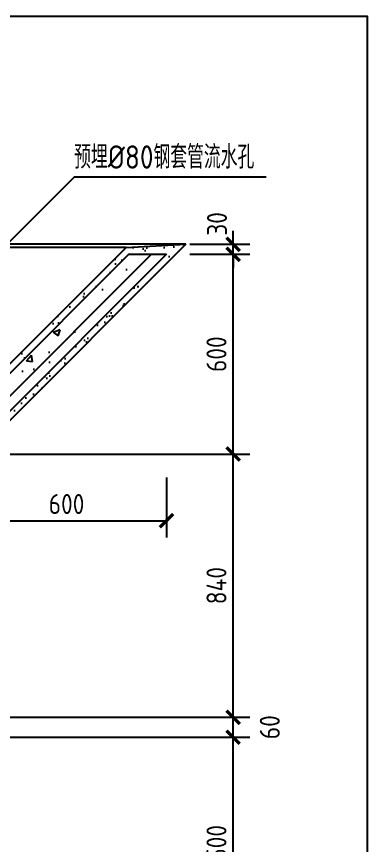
# Model space of a CAD drawing. Extents: x 105561 to 193510, y -55932 to 89115.
# Drawn here: x 107508 to 108561, y -5904 to -3415 of the extents above; entities that cross this region are included whole.
import ezdxf

# ---------------------------------------------------------------- set-up
doc = ezdxf.new("R2010")
doc.units = 0
doc.header["$LTSCALE"] = 10
doc.header["$MEASUREMENT"] = 0
doc.header["$PDMODE"] = 3
doc.layers.get('0').update_dxf_attribs({"linetype": 'CONTINUOUS'})
doc.layers.get('DEFPOINTS').update_dxf_attribs({"linetype": 'CONTINUOUS'})
for name, color, linetype in [('填充', 8, 'CONTINUOUS'), ('文字', 1, 'CONTINUOUS'), ('标注', 7, 'CONTINUOUS'), ('结构', 5, 'CONTINUOUS'), ('辅助', 2, 'CONTINUOUS'), ('门窗楼梯', 7, 'CONTINUOUS')]:
    doc.layers.add(name, color=color, linetype=linetype)
doc.styles.add('GB', font='gbenor.shx', dxfattribs={"bigfont": 'gbcbig.shx'})
doc.dimstyles.new('20', dxfattribs={"dimscale": 20, "dimtxt": 3, "dimasz": 2, "dimexe": 2.5, "dimexo": 3.5, "dimgap": 1, "dimtad": 1, "dimdec": 0, "dimzin": 12, "dimtxsty": 'GB', "dimblk1": 'ARCHTICK', "dimblk2": 'ARCHTICK', "dimsah": 1, "dimcen": 1, "dimclrd": 256, "dimclre": 256, "dimazin": 3, "dimtfac": 1, "dimtdec": 4, "dimtmove": 0, "dimatfit": 3, "dimtolj": 1})

# ---------------------------------------------------------------- blocks, each defined once
blk = doc.blocks.new('_ARCHTICK')
at = {"color": 0, "linetype": 'BYBLOCK', "const_width": 0.25}
blk.add_lwpolyline([(-0.5, -0.5), (0.5, 0.5)], dxfattribs=at)
blk = doc.blocks.new('*D70')
at = {"linetype": 'BYBLOCK'}
for p, q in [((116655.3, -4798.9), (116655.3, -4978.9)), ((117255.3, -4798.9), (117255.3, -4978.9)), ((116655.3, -4928.9), (117255.3, -4928.9))]:
    blk.add_line(p, q, dxfattribs=at)
at = {"layer": 'DEFPOINTS', "color": 0, "linetype": 'BYBLOCK'}
for p in [(116655.3, -4728.9), (117255.3, -4728.9), (117255.3, -4928.9)]:
    blk.add_point(p, dxfattribs=at)
at = {"linetype": 'BYBLOCK', "xscale": 40, "yscale": 40, "zscale": 40, "rotation": 180}
blk.add_blockref('_ARCHTICK', (116655.3, -4928.9), dxfattribs=at)
at = {"linetype": 'BYBLOCK', "xscale": 40, "yscale": 40, "zscale": 40}
blk.add_blockref('_ARCHTICK', (117255.3, -4928.9), dxfattribs=at)
at = {"color": 0, "linetype": 'BYBLOCK', "insert": (116955.3, -4878.9), "char_height": 60, "attachment_point": 5, "style": 'GB'}
blk.add_mtext('\\A1;600', dxfattribs=at)
blk = doc.blocks.new('*D71')
at = {"linetype": 'BYBLOCK'}
for p, q in [((117325.3, -4128.9), (117505.3, -4128.9)), ((117455.3, -4728.9), (117455.3, -4128.9)), ((117325.3, -4728.9), (117505.3, -4728.9))]:
    blk.add_line(p, q, dxfattribs=at)
at = {"layer": 'DEFPOINTS', "color": 0, "linetype": 'BYBLOCK'}
for p in [(117255.3, -4128.9), (117455.3, -4128.9), (117255.3, -4728.9)]:
    blk.add_point(p, dxfattribs=at)
at = {"linetype": 'BYBLOCK', "xscale": 40, "yscale": 40, "zscale": 40}
for p, rotation in [((117455.3, -4128.9), 90), ((117455.3, -4728.9), 270)]:
    blk.add_blockref('_ARCHTICK', p, dxfattribs=dict(at, rotation=rotation))
at = {"color": 0, "linetype": 'BYBLOCK', "insert": (117405.3, -4428.9), "char_height": 60, "attachment_point": 5, "rotation": 90, "style": 'GB'}
blk.add_mtext('\\A1;600', dxfattribs=at)
blk = doc.blocks.new('*D73')
at = {"linetype": 'BYBLOCK'}
for p, q in [((117455.3, -4098.9), (117455.3, -4058.9)), ((117325.3, -4098.9), (117505.3, -4098.9)), ((117455.3, -4128.9), (117455.3, -4098.9)), ((117455.3, -4128.9), (117455.3, -4098.9)), ((117325.3, -4128.9), (117505.3, -4128.9)), ((117455.3, -4128.9), (117455.3, -4168.9))]:
    blk.add_line(p, q, dxfattribs=at)
at = {"layer": 'DEFPOINTS', "color": 0, "linetype": 'BYBLOCK'}
for p in [(117255.3, -4098.9), (117455.3, -4098.9), (117255.3, -4128.9)]:
    blk.add_point(p, dxfattribs=at)
at = {"linetype": 'BYBLOCK', "xscale": 40, "yscale": 40, "zscale": 40}
for p, rotation in [((117455.3, -4098.9), 270), ((117455.3, -4128.9), 90)]:
    blk.add_blockref('_ARCHTICK', p, dxfattribs=dict(at, rotation=rotation))
at = {"color": 0, "linetype": 'BYBLOCK', "insert": (117406.8, -4037.8), "char_height": 60, "attachment_point": 5, "rotation": 90, "style": 'GB'}
blk.add_mtext('\\A1;30', dxfattribs=at)
blk = doc.blocks.new('*D193')
at = {"linetype": 'BYBLOCK'}
for p, q in [((116725.3, -5578.9), (117505.3, -5578.9)), ((117455.3, -6238.9), (117455.3, -5578.9)), ((116725.3, -6238.9), (117505.3, -6238.9))]:
    blk.add_line(p, q, dxfattribs=at)
at = {"layer": 'DEFPOINTS', "color": 0, "linetype": 'BYBLOCK'}
for p in [(116655.3, -5578.9), (117455.3, -5578.9), (116655.3, -6238.9)]:
    blk.add_point(p, dxfattribs=at)
at = {"linetype": 'BYBLOCK', "xscale": 40, "yscale": 40, "zscale": 40}
for p, rotation in [((117455.3, -5578.9), 90), ((117455.3, -6238.9), 270)]:
    blk.add_blockref('_ARCHTICK', p, dxfattribs=dict(at, rotation=rotation))
at = {"color": 0, "linetype": 'BYBLOCK', "insert": (117405.3, -5908.9), "char_height": 60, "attachment_point": 5, "rotation": 90, "style": 'GB'}
blk.add_mtext('\\A1;1500', dxfattribs=at)
blk = doc.blocks.new('*D195')
at = {"linetype": 'BYBLOCK'}
for p, q in [((116725.3, -5518.9), (117505.3, -5518.9)), ((117455.3, -5578.9), (117455.3, -5518.9)), ((116725.3, -5578.9), (117505.3, -5578.9))]:
    blk.add_line(p, q, dxfattribs=at)
at = {"layer": 'DEFPOINTS', "color": 0, "linetype": 'BYBLOCK'}
for p in [(116655.3, -5518.9), (117455.3, -5518.9), (116655.3, -5578.9)]:
    blk.add_point(p, dxfattribs=at)
at = {"linetype": 'BYBLOCK', "xscale": 40, "yscale": 40, "zscale": 40}
for p, rotation in [((117455.3, -5518.9), 90), ((117455.3, -5578.9), 270)]:
    blk.add_blockref('_ARCHTICK', p, dxfattribs=dict(at, rotation=rotation))
at = {"color": 0, "linetype": 'BYBLOCK', "insert": (117565.3, -5548.9), "char_height": 60, "attachment_point": 5, "rotation": 90, "style": 'GB'}
blk.add_mtext('\\A1;60', dxfattribs=at)
blk = doc.blocks.new('*D196')
at = {"linetype": 'BYBLOCK'}
for p, q in [((116725.3, -4728.9), (117505.3, -4728.9)), ((117455.3, -5518.9), (117455.3, -4728.9)), ((116725.3, -5518.9), (117505.3, -5518.9))]:
    blk.add_line(p, q, dxfattribs=at)
at = {"layer": 'DEFPOINTS', "color": 0, "linetype": 'BYBLOCK'}
for p in [(116655.3, -4728.9), (117455.3, -4728.9), (116655.3, -5518.9)]:
    blk.add_point(p, dxfattribs=at)
at = {"linetype": 'BYBLOCK', "xscale": 40, "yscale": 40, "zscale": 40}
for p, rotation in [((117455.3, -4728.9), 90), ((117455.3, -5518.9), 270)]:
    blk.add_blockref('_ARCHTICK', p, dxfattribs=dict(at, rotation=rotation))
at = {"color": 0, "linetype": 'BYBLOCK', "insert": (117405.3, -5123.9), "char_height": 60, "attachment_point": 5, "rotation": 90, "style": 'GB'}
blk.add_mtext('\\A1;840', dxfattribs=at)

msp = doc.modelspace()

# ---------------------------------------------------------------- hatches: boundary and pattern name
at = {"layer": '填充'}
h = msp.add_hatch(dxfattribs=at)
h.set_pattern_fill('AR-SAND,_O', color=1, scale=30)
h.set_pattern_definition([(37.5, (-9297.7, 0), (-1.8898, 57.804713), [0, -45.6, 0, -51, 0, -48.75]), (7.5, (-9297.7, 0), (53.0933, 84.66438), [0, -24.6, 0, -41.1, 0, -15.75]), (327.5, (-9334.6, 0), (93.424256, 0.169772), [0, -15, 0, -54, 0, -70.5]), (317.5, (-9334.6, 0), (90.1838, 26.330267), [0, -7.5, 0, -35.4, 0, -40.5])])
h.paths.add_polyline_path([(106557.6, -4588.9), (106557.6, -4608.9), (106837.6, -4608.9), (106837.6, -4580.7), (106817.6, -4578.9), (106817.6, -4588.9)])
h.paths.add_polyline_path([(106817.6, -4578.9), (106837.6, -4580.7), (106837.6, -4500.4), (106817.6, -4498.6)])
h.paths.add_polyline_path([(106817.6, -4498.6), (106837.6, -4500.4), (106837.6, -4228.9), (107077.6, -4228.9), (107077.6, -4521.4), (107097.6, -4523.1), (107097.6, -4208.9), (106817.6, -4208.9)])
h.paths.add_polyline_path([(107097.6, -4523.1), (107077.6, -4521.4), (107077.6, -4648.9), (107324.5, -4648.9), (107844.5, -4128.9), (107957.6, -4128.9), (107357.6, -4728.9), (107327.6, -4728.9), (107327.6, -4758.9), (107348.9, -4766), (108015.9, -4098.9), (107836.2, -4108.9), (107316.2, -4628.9), (107097.6, -4628.9)])
h.paths.add_polyline_path([(106557.6, -4728.9), (106557.6, -4748.9), (107307.6, -4748.9), (107307.6, -4728.9)])
h = msp.add_hatch(dxfattribs=at)
h.set_pattern_fill('钢筋混凝土', color=256, scale=30, style=0)
h.set_pattern_definition([(45, (-9297.7, 0), (-42.426407, 42.426407), []), (50, (-9297.7, 0), (215.17805, -18.82564), [22.5, -247.5]), (355, (-9297.7, 0), (-41.6254, 225.65764), [18, -198]), (100.4514, (-9279.77, -1.57), (173.5528, 206.83186), [19.12206, -210.34263]), (46.1842, (-9297.7, 60), (320.1723, -49.6557), [33.75, -371.25]), (96.6356, (-9271.02, 55.86), (280.3988, 292.2354), [28.6831, -315.5139]), (351.1842, (-9297.7, 60), (280.3986, 292.2356), [27, -297]), (21, (-9267.7, 45), (179.07212, -120.78567), [22.5, -247.5]), (326, (-9267.7, 45), (72.9946, 217.545), [18, -198]), (71.4514, (-9252.78, 34.93), (252.0668, 96.75915), [19.12206, -210.34263]), (37.5, (-9297.7, 0), (3.647957, 99.868156), [0, -195.6, 0, -201, 0, -198.75]), (7.5, (-9297.7, 0), (78.92086, 118.32351), [0, -114.6, 0, -191.1, 0, -75.75]), (327.5, (-9364.6, 0), (160.14673, -6.76646), [0, -75, 0, -234, 0, -310.5]), (317.5, (-9394.6, 0), (174.95585, 30.0315), [0, -97.5, 0, -155.4, 0, -220.5])])
h.paths.add_polyline_path([(107077.6, -4228.9), (106837.6, -4228.9), (106837.6, -4608.9), (106557.6, -4608.9), (106557.6, -4728.9), (107357.6, -4728.9), (107957.6, -4128.9), (107844.5, -4128.9), (107324.5, -4648.9), (107077.6, -4648.9)])

# ---------------------------------------------------------------- linework, layer by layer
at = {"layer": '标注'}
msp.add_lwpolyline([(108256.5, -3896.9), (107680.3, -3896.9), (107057.6, -4519.6)], dxfattribs=at)
at = {"layer": '结构'}
for p, q in [((107844.5, -4128.9), (107324.5, -4648.9)), ((107957.6, -4128.9), (107357.6, -4728.9)), ((107844.5, -4128.9), (107957.6, -4128.9))]:
    msp.add_line(p, q, dxfattribs=at)
at = {"layer": '辅助'}
msp.add_lwpolyline([(108560.6, -8415.2), (108560.6, -3415.2), (105560.6, -3415.2), (105560.6, -8415.2)], close=True, dxfattribs=at)
at = {"layer": '门窗楼梯'}
for p, q in [((108015.9, -4098.9), (106557.6, -4098.9)), ((108015.9, -4098.9), (107348.9, -4766)), ((107836.2, -4108.9), (108015.9, -4098.9)), ((107836.2, -4108.9), (106557.6, -4108.9)), ((107316.2, -4628.9), (107836.2, -4108.9))]:
    msp.add_line(p, q, dxfattribs=at)

# ---------------------------------------------------------------- texts
at = {"layer": '文字', "style": 'GB'}
msp.add_text('预埋%%c80钢套管流水孔', height=70, dxfattribs=at).set_placement((107680.3, -3871.9))

# ---------------------------------------------------------------- dimensions: what is measured, and where the dimension line sits
at = {"layer": '标注', "color": 1}
dim = msp.add_linear_dim(base=(108157.6, -4098.9), p1=(107957.6, -4128.9), p2=(107957.6, -4098.9), angle=90, dimstyle='20', dxfattribs=at)
dim.commit()
dim.dimension.update_dxf_attribs({"geometry": '*D73', "text_midpoint": (108109.1, -4037.8), "dimtype": 161, "insert": (-9297.7, 0)})
for p1, p2, distance, picture, middle in [((107957.6, -4728.9), (107957.6, -4128.9), -200, '*D71', (108107.6, -4428.9)), ((107357.6, -4728.9), (107957.6, -4728.9), -200, '*D70', (107657.6, -4878.9)), ((107357.6, -5578.9), (107357.6, -5518.9), -800, '*D195', (108267.6, -5548.9))]:
    dim = msp.add_aligned_dim(p1=p1, p2=p2, distance=distance, dimstyle='20', dxfattribs=at)
    dim.commit()
    dim.dimension.update_dxf_attribs({"geometry": picture, "text_midpoint": middle, "insert": (-9297.7, 0)})
for p1, p2, text, picture, middle in [((107357.6, -5518.9), (107357.6, -4728.9), '840', '*D196', (108107.6, -5123.9)), ((107357.6, -6238.9), (107357.6, -5578.9), '1500', '*D193', (108107.6, -5908.9))]:
    dim = msp.add_aligned_dim(p1=p1, p2=p2, distance=-800, text=text, dimstyle='20', dxfattribs=at)
    dim.commit()
    dim.dimension.update_dxf_attribs({"geometry": picture, "text_midpoint": middle, "insert": (-9297.7, 0)})

doc.saveas('drawing.dxf')
